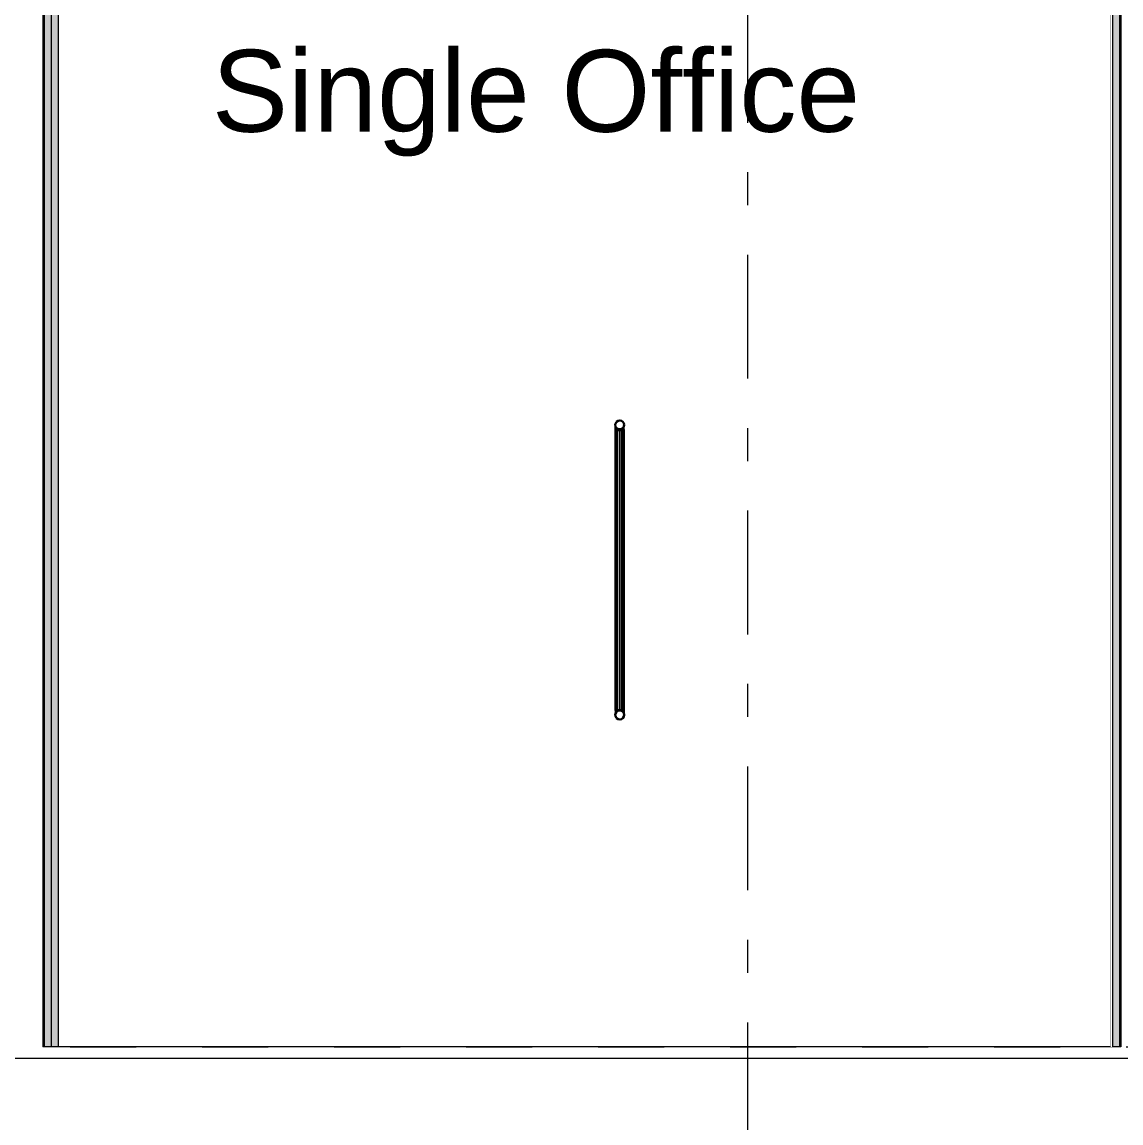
# Model space of a CAD drawing. Header units: millimetres. Extents: x -48147 to 1417267, y -496296 to 18123.
# Drawn here: x 1401304 to 1403653, y -479285 to -476932 of the extents above; entities that cross this region are included whole.
import ezdxf
from ezdxf.enums import TextEntityAlignment as Align

# ---------------------------------------------------------------- set-up
doc = ezdxf.new("R2010")
doc.units = ezdxf.units.MM
doc.header["$MEASUREMENT"] = 0
for name, pattern in [('Dashed', [2822.222233, 1411.111116, -1411.111116]), ('Double Dashed', [546.805537, 264.583325, -105.833328, 70.555556, -105.833328]), ('Wipeout_Contour', [1000, 0, -1000])]:
    doc.linetypes.add(name, pattern=pattern)
for name, color, linetype, lineweight, true_color in [('0_Pen_No__105', 7, 'Continuous', 15, 0xa6a6a6), ('New_A-15-MG_Structural_Grid_Phase_2_Pen_No__222', 7, 'Continuous', 13, 0x65af33), ('New_A-25-M_Wall_Int_Pen_No__107', 7, 'Continuous', 15, 0xa6a6a6), ('New_ArchiCAD Doors_Pen_No__43', 7, 'Continuous', 30, 0x444444)]:
    doc.layers.add(name, color=color, linetype=linetype, lineweight=lineweight, true_color=true_color)
for name, color, linetype, lineweight in [('A-95-P_Text_1_50_GA_Pen_No__1', 7, 'Continuous', 13), ('New_A-20-M_Floor_Slab_Pen_No__4', 7, 'Continuous', 20), ('New_A-25-M_Wall_Int_Pen_No__1', 7, 'Continuous', 13), ('New_A-25-M_Wall_Int_Pen_No__87', 8, 'Continuous', 20), ('New_ArchiCAD Doors_Pen_No__93', 8, 'Continuous', 13)]:
    doc.layers.add(name, color=color, linetype=linetype, lineweight=lineweight)
for name, color, linetype in [('New_A-15-MG_Structural_Grid_Phase_2', 7, 'Continuous'), ('New_A-20-M_Floor_Slab', 7, 'Continuous'), ('New_A-25-M_Wall_Int', 7, 'Continuous'), ('New_ArchiCAD Doors', 7, 'Continuous')]:
    doc.layers.add(name, color=color, linetype=linetype)
doc.styles.add('GENERATED_STYLE_2', font='')
doc.styles.get('GENERATED_STYLE_2').set_extended_font_data('Swis721 BT')

# ---------------------------------------------------------------- blocks, each defined once
blk = doc.blocks.new('Section Elem_46_2', base_point=(1376122.5, -491272.8))
at = {"layer": 'New_A-25-M_Wall_Int_Pen_No__87', "linetype": 'Continuous'}
blk.add_line((1403631.5, -476147.8), (1403631.5, -479122.8), dxfattribs=at)
blk = doc.blocks.new('Section Elem_47_2', base_point=(1376122.5, -491272.8))
at = {"layer": 'New_A-25-M_Wall_Int_Pen_No__107', "linetype": 'Continuous', "lineweight": 0, "true_color": 0x535353}
blk.add_hatch(color=251, dxfattribs=at).paths.add_polyline_path([(1401348.2, -479122.8), (1401351.2, -479122.8), (1401351.2, -475349.3), (1401348.2, -475349.3)])
at = {"layer": 'New_A-25-M_Wall_Int_Pen_No__107', "linetype": 'Continuous'}
for points in [[(1401351.2, -479122.8), (1401366.2, -479122.8), (1401366.2, -475349.3), (1401351.2, -475349.3)], [(1401366.2, -479122.8), (1401381.2, -479122.8), (1401381.2, -475349.3), (1401366.2, -475349.3)]]:
    blk.add_hatch(color=256, dxfattribs=at).paths.add_polyline_path(points)
at = {"layer": 'New_A-25-M_Wall_Int_Pen_No__1', "linetype": 'Continuous'}
for p, q in [((1401366.2, -475349.3), (1401366.2, -479122.8)), ((1401381.2, -476147.8), (1401381.2, -479122.8))]:
    blk.add_line(p, q, dxfattribs=at)
at = {"color": 254, "linetype": 'Wipeout_Contour', "lineweight": 0, "ltscale": 5921411.263370594}
blk.add_wipeout([(1401284.2, -479122.8), (1401348.2, -479122.8), (1401348.2, -475349.3), (1401284.2, -475349.3)], dxfattribs=at).dxf.layer = 'New_A-25-M_Wall_Int'
at = {"layer": 'New_A-25-M_Wall_Int_Pen_No__1', "linetype": 'Continuous'}
for p, q in [((1401348.2, -475349.3), (1401348.2, -479122.8)), ((1401351.2, -475349.3), (1401351.2, -479122.8))]:
    blk.add_line(p, q, dxfattribs=at)
blk = doc.blocks.new('Section Elem_58_2', base_point=(1376122.5, -491272.8))
at = {"color": 254, "linetype": 'Wipeout_Contour', "lineweight": 0, "ltscale": 7397860.631400831}
blk.add_wipeout([(1386036.1, -479122.8), (1386036.1, -479147.8), (1408945.9, -479147.8), (1409086.9, -479147.8), (1409086.9, -479122.8)], dxfattribs=at).dxf.layer = 'New_A-20-M_Floor_Slab'
at = {"layer": 'New_A-20-M_Floor_Slab_Pen_No__4', "linetype": 'Continuous'}
blk.add_line((1403635.2, -479122.8), (1401381.2, -479122.8), dxfattribs=at)
at = {"layer": 'New_A-20-M_Floor_Slab_Pen_No__4', "linetype": 'Continuous', "flags": 128}
for points in [[(1401381.2, -479122.8), (1401366.2, -479122.8), (1401351.2, -479122.8), (1401348.2, -479122.8)], [(1403653.2, -479122.8), (1403650.2, -479122.8), (1403635.2, -479122.8)]]:
    blk.add_lwpolyline(points, dxfattribs=at)
at = {"color": 254, "linetype": 'Wipeout_Contour', "lineweight": 0, "ltscale": 5909598.057394184}
blk.add_wipeout([(1386036.1, -479147.8), (1386036.1, -479422.8), (1408945.9, -479422.8), (1408945.9, -479147.8)], dxfattribs=at).dxf.layer = 'New_A-20-M_Floor_Slab'
at = {"layer": 'New_A-20-M_Floor_Slab_Pen_No__4', "linetype": 'Continuous', "flags": 128}
blk.add_lwpolyline([(1409086.9, -479147.8), (1408945.9, -479147.8), (1386036.1, -479147.8)], dxfattribs=at)
blk = doc.blocks.new('Section Elem_124_2', base_point=(1376122.5, -491272.8))
at = {"layer": 'New_A-25-M_Wall_Int_Pen_No__107', "linetype": 'Continuous', "lineweight": 0, "true_color": 0x535353}
blk.add_hatch(color=251, dxfattribs=at).paths.add_polyline_path([(1403650.2, -479122.8), (1403653.2, -479122.8), (1403653.2, -475349.3), (1403650.2, -475349.3)])
at = {"layer": 'New_A-25-M_Wall_Int_Pen_No__1', "linetype": 'Continuous'}
for p, q in [((1403650.2, -475349.3), (1403650.2, -479122.8)), ((1403653.2, -475349.3), (1403653.2, -479122.8))]:
    blk.add_line(p, q, dxfattribs=at)
at = {"color": 254, "linetype": 'Wipeout_Contour', "lineweight": 0, "ltscale": 5930694.110445957}
blk.add_wipeout([(1403631.4, -479122.8), (1403632.9, -479122.8), (1403632.9, -476147.8), (1403631.4, -476147.8)], dxfattribs=at).dxf.layer = 'New_A-25-M_Wall_Int'
at = {"color": 254, "linetype": 'Wipeout_Contour', "lineweight": 0, "ltscale": 5930698.53881886}
blk.add_wipeout([(1403632.9, -479122.8), (1403633.8, -479122.8), (1403633.8, -476147.8), (1403632.9, -476147.8)], dxfattribs=at).dxf.layer = 'New_A-25-M_Wall_Int'
at = {"color": 254, "linetype": 'Wipeout_Contour', "lineweight": 0, "ltscale": 5930702.875739569}
blk.add_wipeout([(1403633.8, -479122.8), (1403635.2, -479122.8), (1403635.2, -476147.8), (1403633.8, -476147.8)], dxfattribs=at).dxf.layer = 'New_A-25-M_Wall_Int'
at = {"layer": 'New_A-25-M_Wall_Int_Pen_No__107', "linetype": 'Continuous'}
blk.add_hatch(color=256, dxfattribs=at).paths.add_polyline_path([(1403635.2, -475349.3), (1403635.2, -479122.8), (1403650.2, -479122.8), (1403650.2, -475349.3)])
at = {"layer": 'New_A-25-M_Wall_Int_Pen_No__1', "linetype": 'Continuous'}
blk.add_line((1403635.2, -476147.8), (1403635.2, -479122.8), dxfattribs=at)
blk = doc.blocks.new('Section Elem_781_2', base_point=(1376122.5, -491272.8))
at = {"color": 254, "linetype": 'Wipeout_Contour', "lineweight": 0, "ltscale": 5927696.716253011}
blk.add_wipeout([(1402581.7, -478403.8), (1402581.7, -478401.4), (1402577.8, -478401.6), (1402577.8, -478404.6)], dxfattribs=at).dxf.layer = 'New_ArchiCAD Doors'
at = {"color": 254, "linetype": 'Wipeout_Contour', "lineweight": 0, "ltscale": 5927684.624225734}
blk.add_wipeout([(1402577.8, -478404.6), (1402577.8, -478401.6), (1402574.7, -478402.1), (1402574.7, -478406.8)], dxfattribs=at).dxf.layer = 'New_ArchiCAD Doors'
at = {"color": 254, "linetype": 'Wipeout_Contour', "lineweight": 0, "ltscale": 5927674.978329142}
blk.add_wipeout([(1402572.7, -478410), (1402572.7, -478402.8), (1402572.1, -478403.6), (1402572.1, -478413.8)], dxfattribs=at).dxf.layer = 'New_ArchiCAD Doors'
at = {"color": 254, "linetype": 'Wipeout_Contour', "lineweight": 0, "ltscale": 5927677.089461121}
blk.add_wipeout([(1402574.7, -478406.8), (1402574.7, -478402.1), (1402572.7, -478402.8), (1402572.7, -478410)], dxfattribs=at).dxf.layer = 'New_ArchiCAD Doors'
at = {"color": 254, "linetype": 'Wipeout_Contour', "lineweight": 0, "ltscale": 5927725.163722534}
blk.add_wipeout([(1402588.4, -478406.7), (1402588.4, -478402.1), (1402585.6, -478401.6), (1402585.6, -478404.7)], dxfattribs=at).dxf.layer = 'New_ArchiCAD Doors'
at = {"color": 254, "linetype": 'Wipeout_Contour', "lineweight": 0, "ltscale": 5927743.797088931}
blk.add_wipeout([(1402591.1, -478413.1), (1402591.1, -478403.5), (1402590.3, -478402.7), (1402590.3, -478409.5)], dxfattribs=at).dxf.layer = 'New_ArchiCAD Doors'
at = {"color": 254, "linetype": 'Wipeout_Contour', "lineweight": 0, "ltscale": 5927711.406701287}
blk.add_wipeout([(1402581.7, -478403.8), (1402585.6, -478404.7), (1402585.6, -478401.6), (1402581.7, -478401.4)], dxfattribs=at).dxf.layer = 'New_ArchiCAD Doors'
at = {"color": 254, "linetype": 'Wipeout_Contour', "lineweight": 0, "ltscale": 5927324.861147477}
blk.add_wipeout([(1402585.6, -478401.6), (1402585.6, -477805), (1402581.7, -477805.2), (1402581.7, -478401.4)], dxfattribs=at).dxf.layer = 'New_ArchiCAD Doors'
at = {"color": 254, "linetype": 'Wipeout_Contour', "lineweight": 0, "ltscale": 5927310.192903007}
blk.add_wipeout([(1402581.7, -478401.4), (1402581.7, -477805.2), (1402577.8, -477805), (1402577.8, -478401.6)], dxfattribs=at).dxf.layer = 'New_ArchiCAD Doors'
at = {"color": 254, "linetype": 'Wipeout_Contour', "lineweight": 0, "ltscale": 5927296.972249239}
blk.add_wipeout([(1402577.8, -478401.6), (1402577.8, -477805), (1402574.7, -477804.6), (1402574.7, -478402.1)], dxfattribs=at).dxf.layer = 'New_ArchiCAD Doors'
at = {"color": 254, "linetype": 'Wipeout_Contour', "lineweight": 0, "ltscale": 5927282.408516256}
blk.add_wipeout([(1402572.7, -478402.8), (1402572.7, -477803.8), (1402572.1, -477803), (1402572.1, -478403.6)], dxfattribs=at).dxf.layer = 'New_ArchiCAD Doors'
at = {"color": 254, "linetype": 'Wipeout_Contour', "lineweight": 0, "ltscale": 5927287.306127349}
blk.add_wipeout([(1402574.7, -478402.1), (1402574.7, -477804.6), (1402572.7, -477803.8), (1402572.7, -478402.8)], dxfattribs=at).dxf.layer = 'New_ArchiCAD Doors'
at = {"color": 254, "linetype": 'Wipeout_Contour', "lineweight": 0, "ltscale": 5927337.530598377}
blk.add_wipeout([(1402588.4, -478402.1), (1402588.4, -477804.6), (1402585.6, -477805), (1402585.6, -478401.6)], dxfattribs=at).dxf.layer = 'New_ArchiCAD Doors'
at = {"color": 254, "linetype": 'Wipeout_Contour', "lineweight": 0, "ltscale": 5926938.317255586}
blk.add_wipeout([(1402581.7, -477802.8), (1402581.7, -477805.2), (1402585.6, -477805), (1402585.6, -477802)], dxfattribs=at).dxf.layer = 'New_ArchiCAD Doors'
at = {"color": 254, "linetype": 'Wipeout_Contour', "lineweight": 0, "ltscale": 5927736.080028247}
blk.add_wipeout([(1402590.3, -478409.5), (1402590.3, -478402.7), (1402588.4, -478402.1), (1402588.4, -478406.7)], dxfattribs=at).dxf.layer = 'New_ArchiCAD Doors'
at = {"color": 254, "linetype": 'Wipeout_Contour', "lineweight": 0, "ltscale": 5926923.671199833}
blk.add_wipeout([(1402581.7, -477805.2), (1402581.7, -477802.8), (1402577.8, -477802), (1402577.8, -477805)], dxfattribs=at).dxf.layer = 'New_ArchiCAD Doors'
at = {"color": 254, "linetype": 'Wipeout_Contour', "lineweight": 0, "ltscale": 5926909.322717422}
blk.add_wipeout([(1402574.7, -477799.8), (1402574.7, -477804.6), (1402577.8, -477805), (1402577.8, -477802)], dxfattribs=at).dxf.layer = 'New_ArchiCAD Doors'
at = {"color": 254, "linetype": 'Wipeout_Contour', "lineweight": 0, "ltscale": 5926897.526792518}
blk.add_wipeout([(1402574.7, -477799.8), (1402572.7, -477796.6), (1402572.7, -477803.8), (1402574.7, -477804.6)], dxfattribs=at).dxf.layer = 'New_ArchiCAD Doors'
at = {"color": 254, "linetype": 'Wipeout_Contour', "lineweight": 0, "ltscale": 5927346.535796725}
blk.add_wipeout([(1402590.3, -478402.7), (1402590.3, -477804), (1402588.4, -477804.6), (1402588.4, -478402.1)], dxfattribs=at).dxf.layer = 'New_ArchiCAD Doors'
at = {"color": 254, "linetype": 'Wipeout_Contour', "lineweight": 0, "ltscale": 5926889.844763255}
blk.add_wipeout([(1402572.7, -477803.8), (1402572.7, -477796.6), (1402572.1, -477792.8), (1402572.1, -477803)], dxfattribs=at).dxf.layer = 'New_ArchiCAD Doors'
at = {"color": 254, "linetype": 'Wipeout_Contour', "lineweight": 0, "ltscale": 5926949.899909768}
blk.add_wipeout([(1402585.6, -477805), (1402588.4, -477804.6), (1402588.4, -477800), (1402585.6, -477802)], dxfattribs=at).dxf.layer = 'New_ArchiCAD Doors'
at = {"color": 254, "linetype": 'Wipeout_Contour', "lineweight": 0, "ltscale": 5927351.68810576}
blk.add_wipeout([(1402591.1, -478403.5), (1402591.1, -477803.2), (1402590.3, -477804), (1402590.3, -478402.7)], dxfattribs=at).dxf.layer = 'New_ArchiCAD Doors'
at = {"color": 254, "linetype": 'Wipeout_Contour', "lineweight": 0, "ltscale": 5926956.995393904}
blk.add_wipeout([(1402590.3, -477804), (1402590.3, -477797.1), (1402588.4, -477800), (1402588.4, -477804.6)], dxfattribs=at).dxf.layer = 'New_ArchiCAD Doors'
at = {"color": 254, "linetype": 'Wipeout_Contour', "lineweight": 0, "ltscale": 23710870.29530877}
blk.add_wipeout([(1402578.2, -478422.2), (1402581.8, -478422.8), (1402585.4, -478422), (1402588.5, -478419.9), (1402590.5, -478416.8), (1402591.1, -478413.1), (1402590.3, -478409.5), (1402588.4, -478406.7), (1402585.6, -478404.7), (1402581.7, -478403.8), (1402577.8, -478404.6), (1402574.7, -478406.8), (1402572.7, -478410), (1402572.1, -478413.8), (1402572.9, -478417.1), (1402575, -478420.2)], dxfattribs=at).dxf.layer = 'New_ArchiCAD Doors'
at = {"layer": 'New_ArchiCAD Doors_Pen_No__43', "linetype": 'Continuous', "flags": 128}
blk.add_lwpolyline([(1402572.1, -478413.8), (1402572.9, -478417.1), (1402575, -478420.2), (1402578.2, -478422.2), (1402581.8, -478422.8), (1402585.4, -478422), (1402588.5, -478419.9), (1402590.5, -478416.8), (1402591.1, -478413.1), (1402590.3, -478409.5), (1402588.4, -478406.7), (1402585.6, -478404.7), (1402581.7, -478403.8), (1402577.8, -478404.6), (1402574.7, -478406.8), (1402572.7, -478410)], close=True, dxfattribs=at)
at = {"layer": 'New_ArchiCAD Doors_Pen_No__93', "linetype": 'Continuous'}
for p, q in [((1402572.1, -478403.6), (1402572.7, -478402.8)), ((1402572.1, -478403.6), (1402572.1, -478413.8)), ((1402572.7, -478402.8), (1402574.7, -478402.1)), ((1402572.7, -478402.8), (1402572.7, -478410)), ((1402574.7, -478402.1), (1402577.8, -478401.6)), ((1402574.7, -478402.1), (1402574.7, -478406.8)), ((1402577.8, -478401.6), (1402581.7, -478401.4)), ((1402577.8, -478401.6), (1402577.8, -478404.6)), ((1402581.7, -478401.4), (1402581.7, -478403.8)), ((1402581.7, -478401.4), (1402585.6, -478401.6)), ((1402585.6, -478401.6), (1402585.6, -478404.7)), ((1402585.6, -478401.6), (1402588.4, -478402.1)), ((1402588.4, -478402.1), (1402588.4, -478406.7)), ((1402588.4, -478402.1), (1402590.3, -478402.7)), ((1402590.3, -478402.7), (1402590.3, -478409.5)), ((1402590.3, -478402.7), (1402591.1, -478403.5)), ((1402591.1, -478403.5), (1402591.1, -478413.1))]:
    blk.add_line(p, q, dxfattribs=at)
at = {"color": 254, "linetype": 'Wipeout_Contour', "lineweight": 0, "ltscale": 5926959.584844073}
blk.add_wipeout([(1402591.1, -477803.2), (1402591.1, -477793.5), (1402590.3, -477797.1), (1402590.3, -477804)], dxfattribs=at).dxf.layer = 'New_ArchiCAD Doors'
at = {"color": 254, "linetype": 'Wipeout_Contour', "lineweight": 0, "ltscale": 23707669.01532491}
blk.add_wipeout([(1402581.7, -477802.8), (1402585.6, -477802), (1402588.4, -477800), (1402590.3, -477797.1), (1402591.1, -477793.5), (1402590.5, -477789.8), (1402588.5, -477786.7), (1402585.4, -477784.6), (1402581.8, -477783.8), (1402578.2, -477784.5), (1402575, -477786.5), (1402572.9, -477789.5), (1402572.1, -477792.8), (1402572.7, -477796.6), (1402574.7, -477799.8), (1402577.8, -477802)], dxfattribs=at).dxf.layer = 'New_ArchiCAD Doors'
at = {"layer": 'New_ArchiCAD Doors_Pen_No__43', "linetype": 'Continuous', "flags": 128}
blk.add_lwpolyline([(1402572.7, -477796.6), (1402574.7, -477799.8), (1402577.8, -477802), (1402581.7, -477802.8), (1402585.6, -477802), (1402588.4, -477800), (1402590.3, -477797.1), (1402591.1, -477793.5), (1402590.5, -477789.8), (1402588.5, -477786.7), (1402585.4, -477784.6), (1402581.8, -477783.8), (1402578.2, -477784.5), (1402575, -477786.5), (1402572.9, -477789.5), (1402572.1, -477792.8)], close=True, dxfattribs=at)
at = {"layer": 'New_ArchiCAD Doors_Pen_No__93', "linetype": 'Continuous'}
for p, q in [((1402572.1, -477803), (1402572.1, -477792.8)), ((1402591.1, -477803.2), (1402591.1, -477793.5)), ((1402572.1, -478403.6), (1402572.1, -477803)), ((1402572.1, -477803), (1402572.7, -477803.8)), ((1402572.7, -477803.8), (1402572.7, -477796.6)), ((1402572.7, -478402.8), (1402572.7, -477803.8)), ((1402572.7, -477803.8), (1402574.7, -477804.6)), ((1402574.7, -477804.6), (1402574.7, -477799.8)), ((1402574.7, -478402.1), (1402574.7, -477804.6)), ((1402574.7, -477804.6), (1402577.8, -477805)), ((1402577.8, -477805), (1402577.8, -477802)), ((1402577.8, -478401.6), (1402577.8, -477805)), ((1402577.8, -477805), (1402581.7, -477805.2)), ((1402581.7, -477805.2), (1402581.7, -477802.8)), ((1402581.7, -477805.2), (1402585.6, -477805)), ((1402581.7, -478401.4), (1402581.7, -477805.2)), ((1402585.6, -477805), (1402585.6, -477802)), ((1402585.6, -477805), (1402588.4, -477804.6)), ((1402585.6, -478401.6), (1402585.6, -477805)), ((1402588.4, -477804.6), (1402588.4, -477800)), ((1402588.4, -477804.6), (1402590.3, -477804)), ((1402588.4, -478402.1), (1402588.4, -477804.6)), ((1402590.3, -477804), (1402590.3, -477797.1)), ((1402590.3, -477804), (1402591.1, -477803.2)), ((1402590.3, -477804), (1402590.3, -478402.7)), ((1402591.1, -477803.2), (1402591.1, -478403.5))]:
    blk.add_line(p, q, dxfattribs=at)
blk = doc.blocks.new('Standard grid marker[7]_2', base_point=(1402854.4, -469868.2))
at = {"layer": 'New_A-15-MG_Structural_Grid_Phase_2_Pen_No__222', "linetype": 'Double Dashed'}
blk.add_line((1402854.4, -470868.2), (1402854.4, -494272.8), dxfattribs=at)
at = {"layer": 'New_A-15-MG_Structural_Grid_Phase_2_Pen_No__222', "style": 'GENERATED_STYLE_2'}
for tag, p in [('AC_MarkerText_1_0', (1402854.4, -469600)), ('AC_MarkerText_1_1', (1402854.4, -495504.6))]:
    blk.add_attdef(tag, text='', height=175, rotation=360, dxfattribs=at).set_placement(p, align=Align.MIDDLE_CENTER)
blk = doc.blocks.new('S-25 Building Section_STORY_MARKER', base_point=(1376122.5, -491272.8))
at = {"layer": '0_Pen_No__105', "linetype": 'Dashed', "ltscale": 0.1}
blk.add_line((1357662.3, -479122.8), (1413604.9, -479122.8), dxfattribs=at)

msp = doc.modelspace()

# ---------------------------------------------------------------- block references
at = {"layer": 'New_A-25-M_Wall_Int'}
msp.add_blockref('Section Elem_46_2', (1376122.5, -491272.8), dxfattribs=at)

# ---------------------------------------------------------------- next in the draw order: block references
msp.add_blockref('Section Elem_47_2', (1376122.5, -491272.8), dxfattribs=at)
at = {"layer": 'New_ArchiCAD Doors'}
msp.add_blockref('Section Elem_781_2', (1376122.5, -491272.8), dxfattribs=at)

# ---------------------------------------------------------------- next in the draw order: texts
at = {"layer": 'A-95-P_Text_1_50_GA_Pen_No__1', "linetype": 'Continuous', "insert": (1402402.5, -476991.9), "char_height": 175, "attachment_point": 2, "style": 'GENERATED_STYLE_2'}
msp.add_mtext('\\A1;{\\fSwis721 BT|b0|i0|c0|p34;Single Office}', dxfattribs=at)

# ---------------------------------------------------------------- next in the draw order: block references
at = {"layer": 'New_A-20-M_Floor_Slab'}
msp.add_blockref('Section Elem_58_2', (1376122.5, -491272.8), dxfattribs=at)

# ---------------------------------------------------------------- next in the draw order: block references
at = {"layer": 'New_A-15-MG_Structural_Grid_Phase_2', "color": 8, "linetype": 'Continuous', "lineweight": 15}
msp.add_blockref('Standard grid marker[7]_2', (1402854.4, -469868.2), dxfattribs=at)
at = {"layer": 'New_A-25-M_Wall_Int'}
msp.add_blockref('Section Elem_124_2', (1376122.5, -491272.8), dxfattribs=at)

# ---------------------------------------------------------------- next in the draw order: block references
at = {"linetype": 'Continuous', "lineweight": 0}
msp.add_blockref('S-25 Building Section_STORY_MARKER', (1376122.5, -491272.8), dxfattribs=at)

doc.saveas('drawing.dxf')
